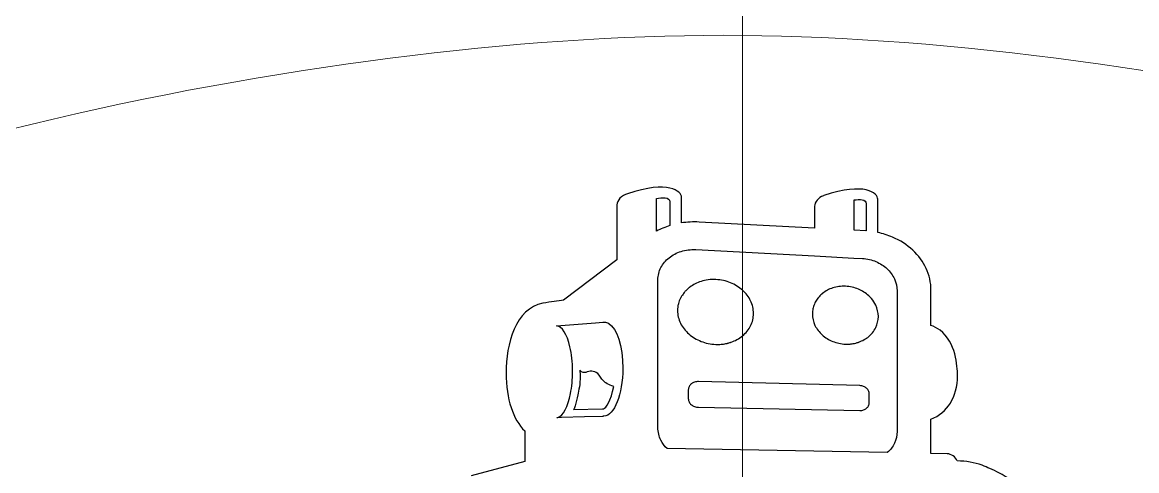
# Model space of a CAD drawing. Header units: millimetres. Extents: x -1949 to 1995, y -2739 to 1842.
# Drawn here: x -1389.8 to -1263.7, y -410.7 to -359.8 of the extents above; entities that cross this region are included whole.
import ezdxf

# ---------------------------------------------------------------- set-up
doc = ezdxf.new("R2010")
doc.units = ezdxf.units.MM
doc.layers.add('Front', color=1, linetype='Continuous', lineweight=0, true_color=0xff0000)
doc.layers.add('Referance lines', color=2, linetype='Continuous', lineweight=0, true_color=0xffff00)
doc.layers.add('TEXT', color=5, linetype='Continuous', true_color=0x0000ff)

msp = doc.modelspace()

# ---------------------------------------------------------------- linework, layer by layer
at = {"layer": 'Front', "color": 1, "true_color": 0xff0000}
for points in [[(-1310.5, -361.31), (-1356.49, -361.31), (-1423.96, -375.47), (-1459.04, -399.6)], [(-1161.96, -399.6), (-1197.04, -375.47), (-1264.5, -361.31), (-1310.5, -361.31)]]:
    msp.add_open_spline(points, degree=3, dxfattribs=at)
at = {"layer": 'Referance lines', "color": 2, "true_color": 0xffff00}
for p, q in [((-1308.29, 607.22), (-1308.29, -592.78)), ((-1308.29, 479.24), (-1308.29, -361.33))]:
    msp.add_line(p, q, dxfattribs=at)
at = {"layer": 'Referance lines'}
msp.add_line((-1308.29, -556.28), (-1308.29, 578.72), dxfattribs=at)
at = {"layer": 'TEXT', "color": 5, "true_color": 0x0000ff}
for points in [[(-1315.21, -382.57), (-1315.21, -379.68)], [(-1322.53, -380.52), (-1322.53, -386.32)], [(-1318.05, -383.5), (-1318.05, -379.79), (-1318.05, -379.79)], [(-1300.14, -380.68), (-1300.14, -383.17), (-1313.22, -382.47)], [(-1294.36, -383.47), (-1295.67, -383.4), (-1295.67, -379.97), (-1295.67, -379.97)], [(-1292.99, -383.66), (-1292.99, -379.89)], [(-1313.6, -385.6), (-1300.14, -386.31), (-1295.71, -386.55), (-1294.74, -386.6)], [(-1322.54, -386.76), (-1328.56, -391.32)], [(-1317.88, -405.77), (-1317.88, -389.03)], [(-1290.8, -390.27), (-1290.8, -406.19)], [(-1286.98, -394.18), (-1286.98, -390.45), (-1286.97, -390.16)], [(-1329.35, -394.25), (-1326.9, -394.05), (-1326.9, -394.05)], [(-1326.9, -394.05), (-1324.94, -393.89), (-1324.12, -393.82)], [(-1295.01, -401.01), (-1313.3, -400.55)], [(-1314.44, -401.49), (-1314.44, -402.48)], [(-1293.96, -402.93), (-1293.96, -401.97)], [(-1327.43, -403.73), (-1324.15, -403.64)], [(-1313.3, -403.46), (-1295.01, -403.83)], [(-1324.13, -404.49), (-1324.15, -404.49), (-1326.19, -404.55), (-1328.8, -404.63), (-1329.32, -404.64)], [(-1324.12, -404.49), (-1324.13, -404.49)], [(-1323.99, -404.48), (-1323.99, -404.48), (-1324.04, -404.48)], [(-1285.15, -408.73), (-1286.98, -408.69), (-1286.98, -404.82)], [(-1332.96, -406.15), (-1332.96, -409.59), (-1339.04, -411.25)], [(-1291.92, -408.6), (-1298.14, -408.49), (-1316.85, -408.15)]]:
    msp.add_lwpolyline(points, dxfattribs=at)
for points in [[(-1315.21, -379.68), (-1315.21, -378.97), (-1316.67, -377.7), (-1321.33, -379.27)], [(-1292.99, -379.89), (-1292.99, -379.18), (-1294.45, -377.9), (-1299.11, -379.48)], [(-1321.33, -379.27), (-1321.99, -379.44), (-1322.53, -379.99), (-1322.53, -380.52)], [(-1318.05, -379.79), (-1317.4, -379.67), (-1316.54, -379.61), (-1316.54, -380.19)], [(-1299.14, -379.49), (-1299.71, -379.71), (-1300.14, -380.21), (-1300.14, -380.68)], [(-1299.11, -379.48), (-1299.12, -379.48), (-1299.13, -379.49), (-1299.14, -379.49)], [(-1316.54, -380.19), (-1316.54, -380.8), (-1316.53, -382.07), (-1316.53, -382.87)], [(-1295.67, -379.97), (-1295.05, -379.87), (-1294.31, -379.87), (-1294.31, -380.4)], [(-1294.31, -380.4), (-1294.31, -381.12), (-1294.3, -382.81), (-1294.3, -383.48)], [(-1316.53, -382.87), (-1317.06, -383.03), (-1317.57, -383.25), (-1318.05, -383.5)], [(-1313.22, -382.47), (-1313.9, -382.43), (-1314.57, -382.47), (-1315.21, -382.57)], [(-1294.3, -383.48), (-1294.32, -383.48), (-1294.34, -383.47), (-1294.36, -383.47)], [(-1291.33, -384.18), (-1291.86, -383.95), (-1292.41, -383.78), (-1292.99, -383.66)], [(-1289.02, -385.67), (-1289.68, -385.05), (-1290.46, -384.54), (-1291.33, -384.18)], [(-1316.62, -386.51), (-1316.23, -386.2), (-1315.77, -385.96), (-1315.25, -385.8)], [(-1315.25, -385.8), (-1314.74, -385.64), (-1314.18, -385.57), (-1313.6, -385.6)], [(-1287.52, -387.72), (-1287.87, -386.96), (-1288.37, -386.27), (-1289.02, -385.67)], [(-1322.53, -386.32), (-1322.53, -386.45), (-1322.54, -386.76), (-1322.54, -386.76)], [(-1317.54, -387.62), (-1317.32, -387.2), (-1317.01, -386.82), (-1316.62, -386.51)], [(-1294.74, -386.6), (-1294.19, -386.62), (-1293.67, -386.75), (-1293.2, -386.95)], [(-1293.2, -386.95), (-1292.73, -387.15), (-1292.31, -387.43), (-1291.95, -387.76)], [(-1317.88, -389.03), (-1317.88, -388.52), (-1317.76, -388.05), (-1317.54, -387.62)], [(-1291.95, -387.76), (-1291.6, -388.09), (-1291.31, -388.48), (-1291.11, -388.91)], [(-1286.97, -390.16), (-1286.97, -389.33), (-1287.15, -388.5), (-1287.52, -387.72)], [(-1313, -389.2), (-1313.47, -389.35), (-1313.89, -389.57), (-1314.26, -389.85)], [(-1311.33, -388.99), (-1311.92, -388.96), (-1312.49, -389.03), (-1313, -389.2)], [(-1309.66, -389.35), (-1310.17, -389.14), (-1310.73, -389.01), (-1311.33, -388.99)], [(-1308.3, -390.2), (-1308.69, -389.85), (-1309.14, -389.56), (-1309.66, -389.35)], [(-1296.64, -389.75), (-1297.15, -389.73), (-1297.65, -389.8), (-1298.09, -389.94)], [(-1295.19, -390.07), (-1295.63, -389.89), (-1296.12, -389.78), (-1296.64, -389.75)], [(-1291.11, -388.91), (-1290.91, -389.33), (-1290.8, -389.79), (-1290.8, -390.27)], [(-1315.32, -391.06), (-1315.33, -391.08), (-1315.33, -391.1), (-1315.34, -391.11)], [(-1315.3, -391.03), (-1315.3, -391.04), (-1315.31, -391.05), (-1315.32, -391.06)], [(-1315.1, -390.74), (-1315.17, -390.84), (-1315.24, -390.92), (-1315.3, -391.03)], [(-1314.84, -390.38), (-1314.94, -390.49), (-1315.02, -390.61), (-1315.1, -390.74)], [(-1314.59, -390.13), (-1314.68, -390.21), (-1314.77, -390.29), (-1314.84, -390.38)], [(-1314.38, -389.92), (-1314.46, -389.99), (-1314.52, -390.06), (-1314.59, -390.13)], [(-1314.26, -389.85), (-1314.3, -389.88), (-1314.35, -389.9), (-1314.38, -389.92)], [(-1307.39, -391.4), (-1307.6, -390.95), (-1307.92, -390.55), (-1308.3, -390.2)], [(-1299.74, -391.05), (-1299.75, -391.07), (-1299.77, -391.09), (-1299.79, -391.11)], [(-1299.33, -390.63), (-1299.48, -390.76), (-1299.61, -390.89), (-1299.74, -391.05)], [(-1299.29, -390.59), (-1299.31, -390.61), (-1299.32, -390.62), (-1299.33, -390.63)], [(-1299.24, -390.56), (-1299.25, -390.57), (-1299.28, -390.58), (-1299.29, -390.59)], [(-1298.09, -389.94), (-1298.52, -390.08), (-1298.91, -390.29), (-1299.24, -390.56)], [(-1294.56, -390.4), (-1294.76, -390.28), (-1294.97, -390.17), (-1295.19, -390.07)], [(-1294.01, -390.83), (-1294.18, -390.67), (-1294.37, -390.53), (-1294.56, -390.4)], [(-1293.71, -391.15), (-1293.81, -391.04), (-1293.91, -390.93), (-1294.01, -390.83)], [(-1330.9, -391.68), (-1334, -392.26), (-1335.08, -396.3), (-1335.07, -399.58)], [(-1328.56, -391.32), (-1329.22, -391.39), (-1329.99, -391.51), (-1330.9, -391.68)], [(-1315.58, -391.79), (-1315.63, -392.01), (-1315.67, -392.25), (-1315.67, -392.49)], [(-1315.57, -391.72), (-1315.57, -391.75), (-1315.57, -391.77), (-1315.58, -391.79)], [(-1315.34, -391.11), (-1315.44, -391.31), (-1315.51, -391.51), (-1315.57, -391.72)], [(-1307.06, -392.83), (-1307.06, -392.33), (-1307.18, -391.84), (-1307.39, -391.4)], [(-1300.33, -392.26), (-1300.37, -392.46), (-1300.4, -392.67), (-1300.4, -392.88)], [(-1300.32, -392.2), (-1300.32, -392.22), (-1300.32, -392.24), (-1300.33, -392.26)], [(-1300.11, -391.64), (-1300.2, -391.82), (-1300.27, -392.01), (-1300.32, -392.2)], [(-1300.07, -391.56), (-1300.08, -391.58), (-1300.1, -391.59), (-1300.11, -391.61)], [(-1300.11, -391.61), (-1300.11, -391.62), (-1300.11, -391.63), (-1300.11, -391.64)], [(-1299.79, -391.11), (-1299.89, -391.25), (-1299.99, -391.4), (-1300.07, -391.56)], [(-1293.22, -391.9), (-1293.34, -391.63), (-1293.51, -391.38), (-1293.71, -391.15)], [(-1293.71, -391.15), (-1293.71, -391.15), (-1293.71, -391.15), (-1293.71, -391.15)], [(-1292.93, -393.18), (-1292.93, -392.73), (-1293.04, -392.3), (-1293.22, -391.9)], [(-1315.67, -392.49), (-1315.67, -393), (-1315.54, -393.49), (-1315.32, -393.94)], [(-1307.39, -394.23), (-1307.18, -393.81), (-1307.06, -393.33), (-1307.06, -392.83)], [(-1300.4, -392.88), (-1300.4, -393.34), (-1300.29, -393.77), (-1300.11, -394.18)], [(-1293.22, -394.43), (-1293.04, -394.05), (-1292.93, -393.63), (-1292.93, -393.18)], [(-1327.84, -396.62), (-1328.16, -395.19), (-1328.72, -394.26), (-1329.35, -394.25)], [(-1324.12, -393.82), (-1324.09, -393.82), (-1324.06, -393.82), (-1324.03, -393.82)], [(-1324.03, -393.82), (-1324, -393.82), (-1323.97, -393.81), (-1323.94, -393.81)], [(-1323.94, -393.81), (-1323.77, -393.82), (-1323.61, -393.86), (-1323.45, -393.96)], [(-1323.45, -393.96), (-1322.54, -394.51), (-1321.85, -396.52), (-1321.85, -399.05)], [(-1315.32, -393.94), (-1315.1, -394.39), (-1314.78, -394.81), (-1314.38, -395.15)], [(-1308.3, -395.36), (-1307.92, -395.05), (-1307.6, -394.67), (-1307.39, -394.23)], [(-1300.11, -394.18), (-1299.91, -394.58), (-1299.63, -394.94), (-1299.29, -395.25)], [(-1293.6, -395.01), (-1293.45, -394.83), (-1293.32, -394.64), (-1293.22, -394.43)], [(-1285.95, -394.73), (-1286.26, -394.49), (-1286.61, -394.31), (-1286.98, -394.18)], [(-1283.97, -399.86), (-1283.97, -398.78), (-1284.16, -396.11), (-1285.95, -394.73)], [(-1314.38, -395.15), (-1313.99, -395.5), (-1313.52, -395.79), (-1313, -395.99)], [(-1313, -395.99), (-1312.49, -396.2), (-1311.92, -396.32), (-1311.33, -396.34)], [(-1310.03, -396.21), (-1309.9, -396.18), (-1309.78, -396.14), (-1309.66, -396.11)], [(-1309.66, -396.11), (-1309.63, -396.09), (-1309.6, -396.08), (-1309.58, -396.07)], [(-1309.58, -396.07), (-1309.36, -396), (-1309.15, -395.91), (-1308.96, -395.8)], [(-1308.96, -395.8), (-1308.95, -395.8), (-1308.94, -395.79), (-1308.93, -395.79)], [(-1308.93, -395.79), (-1308.7, -395.67), (-1308.49, -395.52), (-1308.3, -395.36)], [(-1299.29, -395.25), (-1298.95, -395.56), (-1298.55, -395.82), (-1298.09, -396)], [(-1298.09, -396), (-1297.65, -396.18), (-1297.15, -396.29), (-1296.64, -396.31)], [(-1295.33, -396.14), (-1295.29, -396.13), (-1295.25, -396.12), (-1295.22, -396.11)], [(-1295.22, -396.11), (-1295.21, -396.1), (-1295.2, -396.1), (-1295.19, -396.1)], [(-1295.19, -396.1), (-1295.17, -396.09), (-1295.15, -396.08), (-1295.14, -396.07)], [(-1295.14, -396.07), (-1294.71, -395.92), (-1294.33, -395.71), (-1294.01, -395.44)], [(-1294.01, -395.44), (-1293.86, -395.31), (-1293.72, -395.16), (-1293.6, -395.01)], [(-1327.55, -399.36), (-1327.55, -398.34), (-1327.66, -397.41), (-1327.84, -396.62)], [(-1311.33, -396.34), (-1311.13, -396.35), (-1310.93, -396.34), (-1310.74, -396.32)], [(-1310.74, -396.32), (-1310.69, -396.31), (-1310.65, -396.31), (-1310.6, -396.31)], [(-1310.6, -396.31), (-1310.41, -396.29), (-1310.23, -396.26), (-1310.05, -396.22)], [(-1310.05, -396.22), (-1310.04, -396.21), (-1310.04, -396.21), (-1310.03, -396.21)], [(-1296.64, -396.31), (-1296.49, -396.32), (-1296.34, -396.31), (-1296.2, -396.3)], [(-1296.2, -396.3), (-1296.15, -396.3), (-1296.11, -396.29), (-1296.06, -396.29)], [(-1296.06, -396.29), (-1295.96, -396.27), (-1295.86, -396.26), (-1295.77, -396.24)], [(-1295.77, -396.24), (-1295.72, -396.23), (-1295.67, -396.22), (-1295.63, -396.22)], [(-1295.63, -396.22), (-1295.53, -396.19), (-1295.42, -396.17), (-1295.33, -396.14)], [(-1335.07, -399.58), (-1335.06, -402.54), (-1334.27, -404.86), (-1332.96, -406.15)], [(-1327.78, -401.91), (-1327.63, -401.16), (-1327.55, -400.29), (-1327.55, -399.36)], [(-1326.06, -399.52), (-1326.11, -399.54), (-1326.53, -399.63), (-1326.73, -399.26)], [(-1326.73, -399.26), (-1326.69, -399.5), (-1326.68, -399.74), (-1326.68, -399.99)], [(-1324.7, -399.64), (-1325.11, -399.3), (-1325.62, -399.3), (-1326.06, -399.52)], [(-1324.05, -400.47), (-1324.31, -400.23), (-1324.42, -399.87), (-1324.7, -399.64)], [(-1321.85, -399.05), (-1321.86, -402.03), (-1322.83, -404.39), (-1323.99, -404.48)], [(-1286.98, -404.82), (-1285.12, -404.07), (-1283.97, -402.35), (-1283.97, -399.86)], [(-1326.68, -399.99), (-1326.68, -400.78), (-1326.85, -401.57), (-1326.94, -402.07)], [(-1323.78, -400.69), (-1323.87, -400.62), (-1323.96, -400.55), (-1324.05, -400.47)], [(-1324.05, -403.63), (-1323.77, -403.6), (-1323.18, -402.71), (-1322.89, -401.1)], [(-1323.11, -401.03), (-1323.35, -400.95), (-1323.57, -400.84), (-1323.78, -400.69)], [(-1322.89, -401.1), (-1322.96, -401.08), (-1323.04, -401.06), (-1323.11, -401.03)], [(-1314.35, -401.14), (-1314.41, -401.25), (-1314.44, -401.36), (-1314.44, -401.49)], [(-1314.34, -401.11), (-1314.34, -401.11), (-1314.35, -401.11), (-1314.35, -401.12)], [(-1314.35, -401.12), (-1314.35, -401.12), (-1314.35, -401.13), (-1314.35, -401.14)], [(-1314.11, -400.82), (-1314.21, -400.91), (-1314.29, -401), (-1314.34, -401.11)], [(-1314.1, -400.81), (-1314.11, -400.81), (-1314.11, -400.82), (-1314.11, -400.82)], [(-1314.08, -400.8), (-1314.09, -400.81), (-1314.1, -400.81), (-1314.1, -400.81)], [(-1313.75, -400.62), (-1313.87, -400.66), (-1313.98, -400.72), (-1314.08, -400.8)], [(-1313.3, -400.55), (-1313.46, -400.54), (-1313.61, -400.57), (-1313.75, -400.62)], [(-1294.6, -401.09), (-1294.73, -401.04), (-1294.87, -401.01), (-1295.01, -401.01)], [(-1294.27, -401.3), (-1294.36, -401.22), (-1294.48, -401.14), (-1294.6, -401.09)], [(-1329.22, -404.62), (-1328.6, -404.44), (-1328.07, -403.4), (-1327.78, -401.91)], [(-1326.94, -402.07), (-1327.03, -402.51), (-1327.13, -402.92), (-1327.26, -403.28)], [(-1294.04, -401.6), (-1294.09, -401.49), (-1294.17, -401.39), (-1294.27, -401.3)], [(-1293.96, -401.97), (-1293.96, -401.84), (-1293.99, -401.72), (-1294.04, -401.6)], [(-1327.26, -403.28), (-1327.31, -403.44), (-1327.36, -403.59), (-1327.43, -403.73)], [(-1324.15, -403.64), (-1324.11, -403.63), (-1324.08, -403.63), (-1324.05, -403.63)], [(-1314.44, -402.48), (-1314.44, -402.62), (-1314.41, -402.74), (-1314.35, -402.86)], [(-1314.35, -402.86), (-1314.29, -402.97), (-1314.21, -403.08), (-1314.1, -403.17)], [(-1314.1, -403.17), (-1314, -403.26), (-1313.88, -403.33), (-1313.75, -403.38)], [(-1313.75, -403.38), (-1313.61, -403.43), (-1313.46, -403.46), (-1313.3, -403.46)], [(-1294.6, -403.77), (-1294.48, -403.72), (-1294.36, -403.65), (-1294.27, -403.57)], [(-1294.27, -403.57), (-1294.17, -403.49), (-1294.09, -403.39), (-1294.04, -403.28)], [(-1294.04, -403.28), (-1293.99, -403.18), (-1293.96, -403.05), (-1293.96, -402.93)], [(-1329.32, -404.64), (-1329.29, -404.63), (-1329.25, -404.63), (-1329.22, -404.62)], [(-1324.13, -404.49), (-1324.13, -404.49), (-1324.13, -404.49), (-1324.13, -404.49)], [(-1324.04, -404.48), (-1324.07, -404.48), (-1324.09, -404.49), (-1324.12, -404.49)], [(-1295.01, -403.83), (-1294.87, -403.83), (-1294.73, -403.81), (-1294.6, -403.77)], [(-1317.54, -407.19), (-1317.76, -406.76), (-1317.88, -406.27), (-1317.88, -405.77)], [(-1290.8, -406.19), (-1290.8, -406.67), (-1290.91, -407.12), (-1291.11, -407.53)], [(-1316.85, -408.15), (-1317.14, -407.86), (-1317.37, -407.54), (-1317.54, -407.19)], [(-1291.11, -407.53), (-1291.3, -407.94), (-1291.58, -408.3), (-1291.92, -408.6)], [(-1283.99, -409.55), (-1284.18, -409.09), (-1284.66, -408.74), (-1285.15, -408.73)], [(-1281.17, -410.04), (-1282.06, -409.72), (-1283.02, -409.56), (-1283.99, -409.55)], [(-1280.31, -410.41), (-1280.59, -410.27), (-1280.87, -410.15), (-1281.17, -410.04)], [(-1275.81, -413.54), (-1276.87, -412.41), (-1279, -410.84), (-1280.31, -410.41)]]:
    msp.add_open_spline(points, degree=3, dxfattribs=at)

doc.saveas('drawing.dxf')
